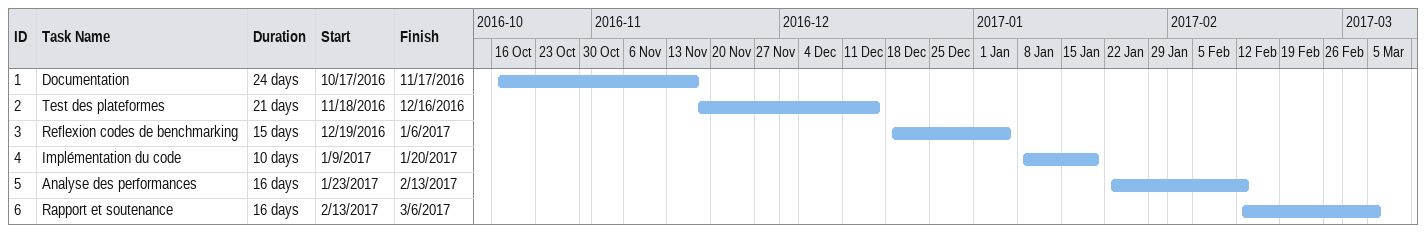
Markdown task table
| ID | Task | Duration | Start | Finish |
|---|---|---|---|---|
| 1 | Documentation | 24d | 2016-10-17 | 2016-11-17 |
| 2 | Test des plateformes | 21d | 2016-11-18 | 2016-12-16 |
| 3 | Reflexion codes de benchmarking | 15d | 2016-12-19 | 2017-01-06 |
| 4 | Implémentation du code | 10d | 2017-01-09 | 2017-01-20 |
| 5 | Analyse des performances | 16d | 2017-01-23 | 2017-02-13 |
| 6 | Rapport et soutenance | 16d | 2017-02-13 | 2017-03-06 |
